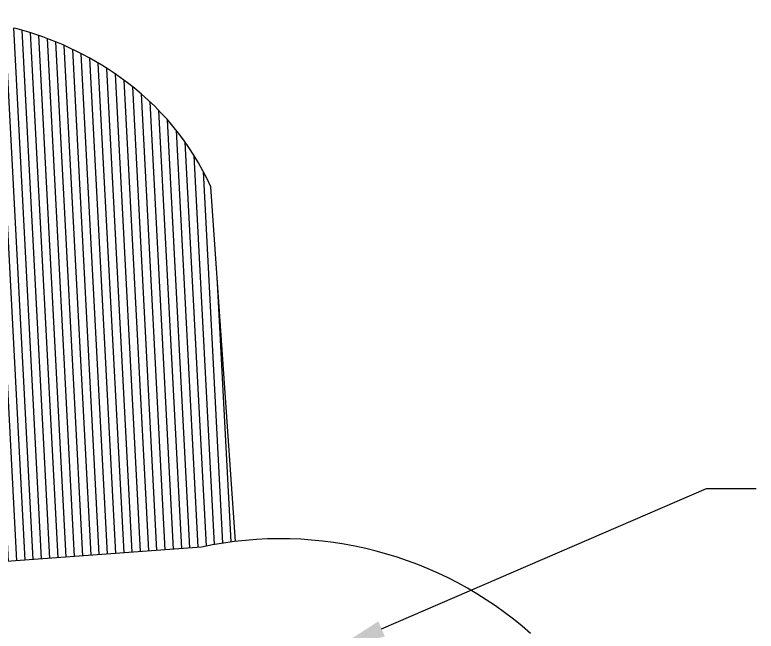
# Model space of a CAD drawing. Extents: x -508 to 92, y -98 to -31.
# Drawn here: x -109.833 to -106.019, y -65.822 to -62.65 of the extents above; entities that cross this region are included whole.
import ezdxf

# ---------------------------------------------------------------- set-up
doc = ezdxf.new("R2010")
doc.units = 0
doc.header["$MEASUREMENT"] = 0
doc.layers.get('0').update_dxf_attribs({"linetype": 'CONTINUOUS', "lineweight": 30})
doc.layers.add('SPARE', color=7, linetype='CONTINUOUS')

# ---------------------------------------------------------------- blocks, each defined once
blk = doc.blocks.new('*X11')
at = {"color": 0}
for p, q in [((49.6636, 66.3881), (49.5586, 68.3905)), ((49.6935, 66.3903), (49.5885, 68.3945)), ((49.7234, 66.3926), (49.6183, 68.3979)), ((49.7534, 66.3948), (49.6482, 68.4006)), ((49.7833, 66.397), (49.6782, 68.4028)), ((49.8132, 66.3992), (49.7081, 68.4043)), ((49.8431, 66.4014), (49.7381, 68.4051)), ((49.8731, 66.4037), (49.7681, 68.4054)), ((49.903, 66.4059), (49.7982, 68.405)), ((49.9329, 66.4081), (49.8283, 68.404)), ((49.9628, 66.4103), (49.8584, 68.4024)), ((49.9927, 66.4125), (49.8886, 68.4001)), ((50.0227, 66.4148), (49.9188, 68.3972)), ((50.0526, 66.417), (49.949, 68.3937)), ((50.0825, 66.4192), (49.9793, 68.3895)), ((49.514, 66.377), (49.41, 68.361)), ((49.5439, 66.3792), (49.4396, 68.3682)), ((49.5738, 66.3815), (49.4693, 68.3747)), ((49.6037, 66.3837), (49.4991, 68.3806)), ((49.6337, 66.3859), (49.5288, 68.3859)), ((50.1124, 66.4214), (50.0096, 68.3846)), ((50.1424, 66.4237), (50.0399, 68.3791)), ((50.1723, 66.4259), (50.0703, 68.3729)), ((50.2022, 66.4281), (50.1007, 68.366)), ((49.4242, 66.3703), (49.3212, 68.3354)), ((49.4541, 66.3726), (49.3508, 68.3446)), ((49.484, 66.3748), (49.3803, 68.3531)), ((50.2321, 66.4303), (50.1311, 68.3584)), ((50.2621, 66.4325), (50.1616, 68.35)), ((50.292, 66.4348), (50.1921, 68.3407)), ((49.3643, 66.3659), (49.2622, 68.3149)), ((49.3943, 66.3681), (49.2917, 68.3255)), ((50.3219, 66.437), (50.2227, 68.3305)), ((50.3518, 66.4392), (50.2533, 68.3193)), ((50.3818, 66.4414), (50.284, 68.3072)), ((49.3045, 66.3615), (49.2033, 68.2915)), ((49.3344, 66.3637), (49.2327, 68.3036)), ((50.4117, 66.4436), (50.3147, 68.294)), ((49.2446, 66.357), (49.1447, 68.2647)), ((49.2746, 66.3592), (49.174, 68.2786)), ((50.4416, 66.4459), (50.3455, 68.2798)), ((50.4715, 66.4481), (50.3764, 68.2644)), ((49.1848, 66.3526), (49.0862, 68.234)), ((49.2147, 66.3548), (49.1154, 68.2498)), ((50.5015, 66.4503), (50.4073, 68.2479)), ((50.5314, 66.4525), (50.4382, 68.2301)), ((49.1549, 66.3504), (49.057, 68.217)), ((50.5613, 66.4547), (50.4693, 68.211)), ((49.095, 66.3459), (48.9989, 68.1798)), ((49.1249, 66.3481), (49.0279, 68.199)), ((50.5912, 66.457), (50.5004, 68.1905)), ((49.0651, 66.3437), (48.9699, 68.1594)), ((50.6212, 66.4592), (50.5316, 68.1685)), ((49.0352, 66.3415), (48.941, 68.1378)), ((50.6511, 66.4614), (50.5629, 68.1446)), ((49.0052, 66.3393), (48.9122, 68.1148)), ((50.681, 66.4636), (50.5943, 68.1185)), ((48.9753, 66.337), (48.8834, 68.0903)), ((50.7109, 66.4659), (50.6258, 68.0899)), ((48.9454, 66.3348), (48.8547, 68.0642)), ((50.7409, 66.4681), (50.6575, 68.0586)), ((48.9155, 66.3326), (48.8262, 68.0362)), ((50.7708, 66.4703), (50.6894, 68.0241)), ((48.8855, 66.3304), (48.7977, 68.0059)), ((50.8007, 66.4725), (50.7214, 67.9858)), ((48.8556, 66.3281), (48.7694, 67.973)), ((48.8257, 66.3259), (48.7412, 67.9372)), ((50.8305, 66.4771), (50.7537, 67.9428)), ((48.7958, 66.3237), (48.7133, 67.8979)), ((50.8603, 66.4827), (50.7863, 67.8938)), ((48.7658, 66.3215), (48.6855, 67.8545)), ((50.89, 66.4877), (50.8193, 67.8367)), ((48.7359, 66.3193), (48.658, 67.8058)), ((48.706, 66.317), (48.6309, 67.7504)), ((48.6761, 66.3148), (48.6043, 67.6842)), ((48.6461, 66.3126), (48.5789, 67.5947)), ((50.9199, 66.4919), (50.8694, 67.4545)), ((48.6162, 66.3104), (48.5797, 67.0063))]:
    blk.add_line(p, q, dxfattribs=at)

msp = doc.modelspace()

# ---------------------------------------------------------------- linework, layer by layer
at = {"layer": 'SPARE'}
for p, q in [((-108.6985, -65.3603), (-108.8241, -63.5355)), ((-107.9462, -65.8107), (-106.2739, -65.0881)), ((-106.2739, -65.0881), (-106.0186, -65.0881)), ((-108.8732, -65.3894), (-112.0967, -65.6287))]:
    msp.add_line(p, q, dxfattribs=at)
for centre, radius, start, end in [((-110.2649, -64.3483), 1.6863, 54.7147, 75.1719), ((-110.1025, -64.1188), 1.4052, 24.5278, 54.7147), ((-109.8396, -63.9621), 1.0991, 29.0665, 30.8049), ((-108.4666, -67.2912), 1.9447, 48.5399, 102.0689)]:
    msp.add_arc(centre, radius, start, end, dxfattribs=at)
msp.add_solid([(-107.9293, -65.8498), (-107.963, -65.7717), (-108.1805, -65.912)], dxfattribs=at)

# ---------------------------------------------------------------- block references
at = {"layer": 'SPARE', "xscale": 1.417928025364645, "yscale": 1.417928190433364, "zscale": 1.417928123085428}
msp.add_blockref('*X11', (-180.9214, -159.6439), dxfattribs=at)

doc.saveas('drawing.dxf')
